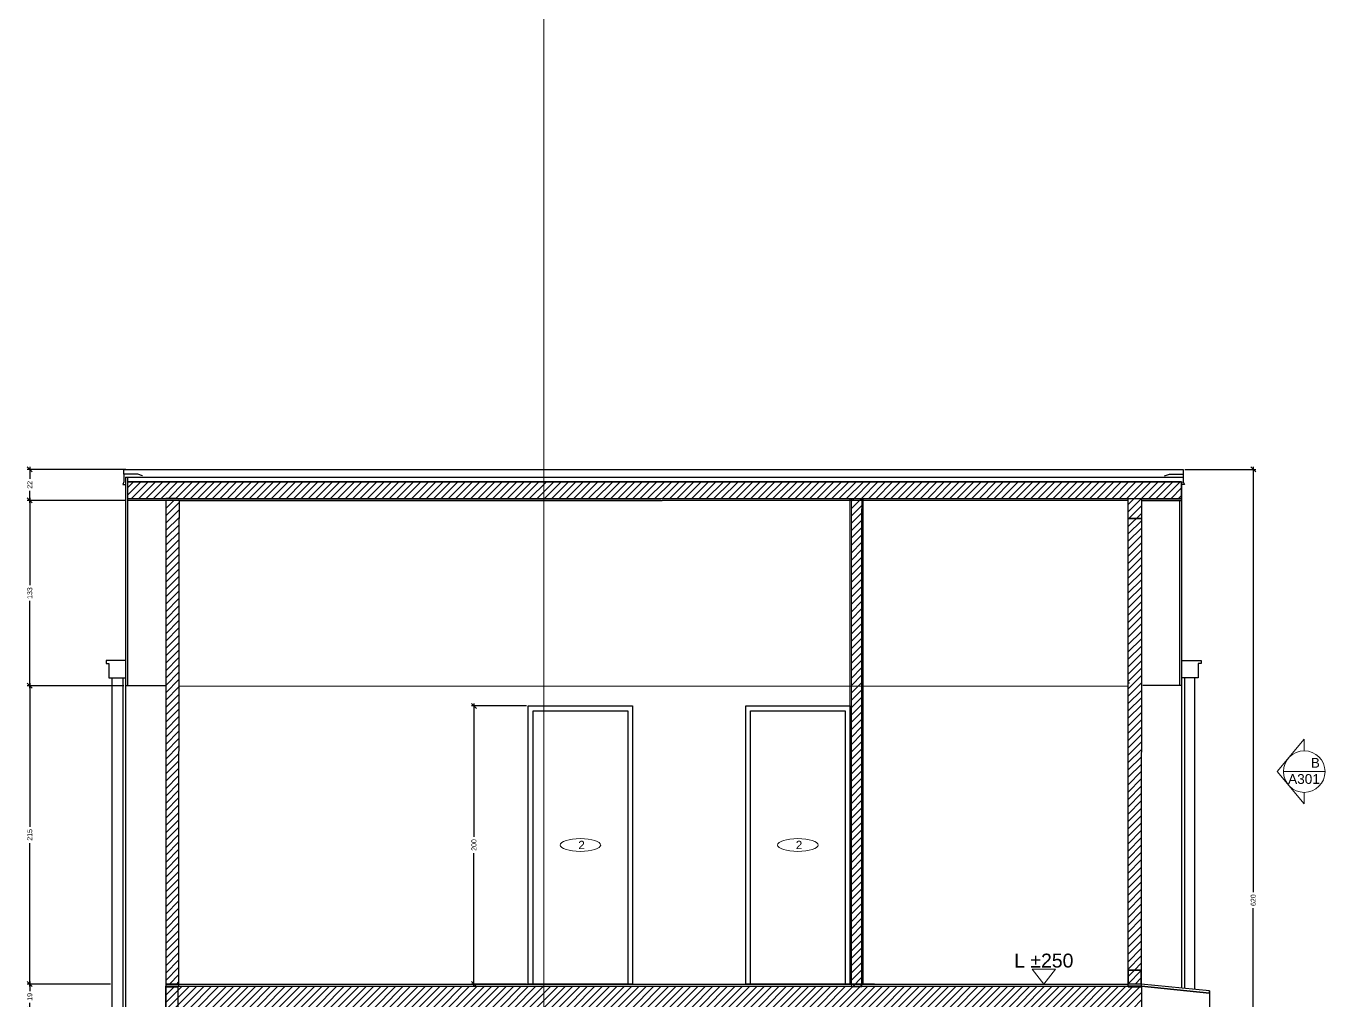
# Model space of a CAD drawing. Header units: centimetres. Extents: x -1332 to 7887, y -608 to 4152.
# Drawn here: x 60 to 995, y 2051 to 2751 of the extents above; entities that cross this region are included whole.
import ezdxf

# ---------------------------------------------------------------- set-up
doc = ezdxf.new("R2010")
doc.units = ezdxf.units.CM
doc.header["$MEASUREMENT"] = 0
doc.layers.get('DEFPOINTS').update_dxf_attribs({"color": 210})
doc.layers.add('ARREDI', color=252, linetype='Continuous', lineweight=18)
doc.layers.add('NUMERAZIONE', color=30, linetype='Continuous', lineweight=5)
for name, color, linetype in [('INFISSI', 130, 'Continuous'), ('quote nuove', 253, 'Continuous'), ('STRUTTURA', 7, 'Continuous')]:
    doc.layers.add(name, color=color, linetype=linetype)
doc.styles.add('ARIAL', font='Arial.ttf')
doc.styles.add('E-ROMANS', font='romans.shx', dxfattribs={"width": 0.8})
doc.styles.get("Standard").update_dxf_attribs({"font": 'Arial.ttf'})
doc.dimstyles.new('Copia di 1', dxfattribs={"dimscale": 0.001, "dimtxt": 10000, "dimasz": 4000, "dimexe": 100, "dimexo": 10000, "dimgap": 0.1, "dimtad": 0, "dimtoh": 1, "dimdec": 0, "dimzin": 0, "dimdsep": 46, "dimtxsty": 'E-ROMANS', "dimblk": 'OBLIQUE', "dimcen": 1.2, "dimclrd": 256, "dimclre": 256, "dimclrt": 256, "dimadec": 0, "dimazin": 0, "dimtfac": 1, "dimtdec": 0, "dimtmove": 1, "dimatfit": 3, "dimldrblk": 'OPEN90', "dimfxl": 1, "dimtfill": 1, "dimtolj": 1, "dimtzin": 0, "dimlwd": 0, "dimarcsym": 0})
doc.dimstyles.new('TICK_36', dxfattribs={"dimtxt": 3.6, "dimasz": 3.6, "dimexe": 1.8, "dimexo": 1.2, "dimgap": 1.8, "dimtad": 0, "dimdec": 0, "dimzin": 0, "dimdsep": 46, "dimtxsty": 'ARIAL', "dimblk": 'OBLIQUE', "dimcen": 1.8, "dimdle": 1.8, "dimclrd": 256, "dimclrt": 256, "dimadec": 0, "dimazin": 0, "dimtfac": 1, "dimtdec": 0, "dimtmove": 1, "dimatfit": 3, "dimldrblk": 'OPEN90', "dimfxl": 1, "dimtfill": 1, "dimtolj": 1, "dimtzin": 0, "dimarcsym": 0})

# ---------------------------------------------------------------- blocks, each defined once
blk = doc.blocks.new('_Oblique')
at = {"color": 0, "linetype": 'ByBlock', "lineweight": -2}
blk.add_line((-0.5, -0.5), (0.5, 0.5), dxfattribs=at)
blk = doc.blocks.new('*D194')
at = {"layer": 'DEFPOINTS', "color": 0, "transparency": 16777216}
for p in [(892.86, 2432.3), (892.86, 1812.61), (943.19, 1812.61)]:
    blk.add_point(p, dxfattribs=at)
at = {"layer": 'quote nuove', "color": 0, "lineweight": -2, "transparency": 16777216}
for p, q in [((894.06, 2432.3), (944.99, 2432.3)), ((894.06, 1812.61), (944.99, 1812.61))]:
    blk.add_line(p, q, dxfattribs=at)
at = {"layer": 'quote nuove', "lineweight": -2, "transparency": 16777216}
for p, q in [((943.19, 2434.1), (943.19, 2128.24)), ((943.19, 1810.81), (943.19, 2116.68))]:
    blk.add_line(p, q, dxfattribs=at)
at = {"layer": 'quote nuove', "lineweight": -2, "transparency": 16777216, "xscale": 3.6, "yscale": 3.6, "zscale": 3.6}
for p, rotation in [((943.19, 2432.3), 90), ((943.19, 1812.61), 270)]:
    blk.add_blockref('_Oblique', p, dxfattribs=dict(at, rotation=rotation))
at = {"layer": 'quote nuove', "transparency": 16777216, "insert": (943.19, 2122.46), "char_height": 3.6, "attachment_point": 5, "rotation": 90, "style": 'ARIAL', "bg_fill": 3, "box_fill_scale": 1.25, "bg_fill_color": 256, "bg_fill_true_color": 13158600, "bg_fill_transparency": 0}
blk.add_mtext('\\A1;620', dxfattribs=at)
blk = doc.blocks.new('_Open90')
at = {"color": 0, "linetype": 'ByBlock', "lineweight": -2}
for p, q in [((0, 0), (-1, 0)), ((-0.5, 0.5), (0, 0)), ((0, 0), (-0.5, -0.5))]:
    blk.add_line(p, q, dxfattribs=at)
blk = doc.blocks.new('*D207')
at = {"layer": 'DEFPOINTS', "color": 0, "transparency": 16777216}
for p in [(421.65, 2262.11), (382.57, 2062.11), (421.65, 2062.11)]:
    blk.add_point(p, dxfattribs=at)
at = {"layer": 'quote nuove', "color": 0, "lineweight": -2, "transparency": 16777216}
for p, q in [((420.45, 2262.11), (380.77, 2262.11)), ((420.45, 2062.11), (380.77, 2062.11))]:
    blk.add_line(p, q, dxfattribs=at)
at = {"layer": 'quote nuove', "lineweight": -2, "transparency": 16777216}
for p, q in [((382.57, 2263.91), (382.57, 2167.91)), ((382.57, 2060.31), (382.57, 2156.31))]:
    blk.add_line(p, q, dxfattribs=at)
at = {"layer": 'quote nuove', "lineweight": -2, "transparency": 16777216, "xscale": 3.6, "yscale": 3.6, "zscale": 3.6}
for p, rotation in [((382.57, 2262.11), 90), ((382.57, 2062.11), 270)]:
    blk.add_blockref('_Oblique', p, dxfattribs=dict(at, rotation=rotation))
at = {"layer": 'quote nuove', "transparency": 16777216, "insert": (382.57, 2162.11), "char_height": 3.6, "attachment_point": 5, "rotation": 90, "style": 'ARIAL', "bg_fill": 3, "box_fill_scale": 1.25, "bg_fill_color": 256, "bg_fill_true_color": 13158600, "bg_fill_transparency": 0}
blk.add_mtext('\\A1;200', dxfattribs=at)
blk = doc.blocks.new('*D209')
at = {"layer": 'DEFPOINTS', "color": 0, "transparency": 16777216}
for p in [(63.04, 2062.11), (122.41, 2062.11), (122.41, 2043.61)]:
    blk.add_point(p, dxfattribs=at)
at = {"layer": 'quote nuove', "color": 0, "lineweight": -2, "transparency": 16777216}
for p, q in [((121.21, 2062.11), (61.24, 2062.11)), ((121.21, 2043.61), (61.24, 2043.61))]:
    blk.add_line(p, q, dxfattribs=at)
at = {"layer": 'quote nuove', "lineweight": -2, "transparency": 16777216}
for p, q in [((63.04, 2063.91), (63.04, 2057.07)), ((63.04, 2041.81), (63.04, 2048.65))]:
    blk.add_line(p, q, dxfattribs=at)
at = {"layer": 'quote nuove', "lineweight": -2, "transparency": 16777216, "xscale": 3.6, "yscale": 3.6, "zscale": 3.6}
for p, rotation in [((63.04, 2062.11), 90), ((63.04, 2043.61), 270)]:
    blk.add_blockref('_Oblique', p, dxfattribs=dict(at, rotation=rotation))
at = {"layer": 'quote nuove', "transparency": 16777216, "insert": (63.04, 2052.86), "char_height": 3.6, "attachment_point": 5, "rotation": 90, "style": 'ARIAL', "bg_fill": 3, "box_fill_scale": 1.25, "bg_fill_color": 256, "bg_fill_true_color": 13158600, "bg_fill_transparency": 0}
blk.add_mtext('\\A1;19', dxfattribs=at)
blk = doc.blocks.new('*D210')
at = {"layer": 'DEFPOINTS', "color": 0, "transparency": 16777216}
for p in [(63.04, 2276.64), (131.91, 2276.64), (122.41, 2062.11)]:
    blk.add_point(p, dxfattribs=at)
at = {"layer": 'quote nuove', "color": 0, "lineweight": -2, "transparency": 16777216}
for p, q in [((130.71, 2276.64), (61.24, 2276.64)), ((121.21, 2062.11), (61.24, 2062.11))]:
    blk.add_line(p, q, dxfattribs=at)
at = {"layer": 'quote nuove', "lineweight": -2, "transparency": 16777216}
for p, q in [((63.04, 2278.44), (63.04, 2175.2)), ((63.04, 2060.31), (63.04, 2163.55))]:
    blk.add_line(p, q, dxfattribs=at)
at = {"layer": 'quote nuove', "lineweight": -2, "transparency": 16777216, "xscale": 3.6, "yscale": 3.6, "zscale": 3.6}
for p, rotation in [((63.04, 2276.64), 90), ((63.04, 2062.11), 270)]:
    blk.add_blockref('_Oblique', p, dxfattribs=dict(at, rotation=rotation))
at = {"layer": 'quote nuove', "transparency": 16777216, "insert": (63.04, 2169.38), "char_height": 3.6, "attachment_point": 5, "rotation": 90, "style": 'ARIAL', "bg_fill": 3, "box_fill_scale": 1.25, "bg_fill_color": 256, "bg_fill_true_color": 13158600, "bg_fill_transparency": 0}
blk.add_mtext('\\A1;215', dxfattribs=at)
blk = doc.blocks.new('*D211')
at = {"layer": 'DEFPOINTS', "color": 0, "transparency": 16777216}
for p in [(63.04, 2410.03), (133.41, 2410.03), (63.04, 2276.64)]:
    blk.add_point(p, dxfattribs=at)
at = {"layer": 'quote nuove', "lineweight": -2, "transparency": 16777216}
for p, q in [((63.04, 2411.83), (63.04, 2348.94)), ((63.04, 2274.84), (63.04, 2337.73))]:
    blk.add_line(p, q, dxfattribs=at)
at = {"layer": 'quote nuove', "color": 0, "lineweight": -2, "transparency": 16777216}
for p, q in [((132.21, 2410.03), (61.24, 2410.03)), ((61.84, 2276.64), (61.24, 2276.64))]:
    blk.add_line(p, q, dxfattribs=at)
at = {"layer": 'quote nuove', "lineweight": -2, "transparency": 16777216, "xscale": 3.6, "yscale": 3.6, "zscale": 3.6}
for p, rotation in [((63.04, 2410.03), 90), ((63.04, 2276.64), 270)]:
    blk.add_blockref('_Oblique', p, dxfattribs=dict(at, rotation=rotation))
at = {"layer": 'quote nuove', "transparency": 16777216, "insert": (63.04, 2343.34), "char_height": 3.6, "attachment_point": 5, "rotation": 90, "style": 'ARIAL', "bg_fill": 3, "box_fill_scale": 1.25, "bg_fill_color": 256, "bg_fill_true_color": 13158600, "bg_fill_transparency": 0}
blk.add_mtext('\\A1;133', dxfattribs=at)
blk = doc.blocks.new('*D212')
at = {"layer": 'DEFPOINTS', "color": 0, "transparency": 16777216}
for p in [(63.04, 2432.3), (133.41, 2432.3), (133.41, 2410.03)]:
    blk.add_point(p, dxfattribs=at)
at = {"layer": 'quote nuove', "color": 0, "lineweight": -2, "transparency": 16777216}
for p, q in [((132.21, 2432.3), (61.24, 2432.3)), ((132.21, 2410.03), (61.24, 2410.03))]:
    blk.add_line(p, q, dxfattribs=at)
at = {"layer": 'quote nuove', "lineweight": -2, "transparency": 16777216}
for p, q in [((63.04, 2434.1), (63.04, 2425.56)), ((63.04, 2408.23), (63.04, 2416.78))]:
    blk.add_line(p, q, dxfattribs=at)
at = {"layer": 'quote nuove', "lineweight": -2, "transparency": 16777216, "xscale": 3.6, "yscale": 3.6, "zscale": 3.6}
for p, rotation in [((63.04, 2432.3), 90), ((63.04, 2410.03), 270)]:
    blk.add_blockref('_Oblique', p, dxfattribs=dict(at, rotation=rotation))
at = {"layer": 'quote nuove', "transparency": 16777216, "insert": (63.04, 2421.17), "char_height": 3.6, "attachment_point": 5, "rotation": 90, "style": 'ARIAL', "bg_fill": 3, "box_fill_scale": 1.25, "bg_fill_color": 256, "bg_fill_true_color": 13158600, "bg_fill_transparency": 0}
blk.add_mtext('\\A1;22', dxfattribs=at)
blk = doc.blocks.new('*D230')
at = {"layer": 'DEFPOINTS', "color": 0, "transparency": 16777216}
for p in [(301.7, 3832.99), (301.7, 1927.73), (432.87, 1927.73)]:
    blk.add_point(p, dxfattribs=at)
at = {"layer": 'quote nuove', "lineweight": -2, "transparency": 16777216}
for p, q in [((311.7, 3832.99), (432.97, 3832.99)), ((311.7, 1927.73), (432.97, 1927.73))]:
    blk.add_line(p, q, dxfattribs=at)
at = {"layer": 'quote nuove', "lineweight": 0, "transparency": 16777216}
for p, q in [((432.87, 3832.99), (432.87, 2893.89)), ((432.87, 1927.73), (432.87, 2866.84))]:
    blk.add_line(p, q, dxfattribs=at)
at = {"layer": 'quote nuove', "lineweight": 0, "transparency": 16777216, "xscale": 4, "yscale": 4, "zscale": 4}
for p, rotation in [((432.87, 3832.99), 90), ((432.87, 1927.73), 270)]:
    blk.add_blockref('_Oblique', p, dxfattribs=dict(at, rotation=rotation))
at = {"layer": 'quote nuove', "transparency": 16777216, "insert": (432.87, 2880.36), "char_height": 10, "attachment_point": 5, "rotation": 90, "style": 'E-ROMANS', "bg_fill": 3, "box_fill_scale": 1.25, "bg_fill_color": 256, "bg_fill_true_color": 13158600, "bg_fill_transparency": 0}
blk.add_mtext('\\A1;1905', dxfattribs=at)
blk = doc.blocks.new('*D232')
at = {"layer": 'DEFPOINTS', "color": 0, "transparency": 16777216}
for p in [(261.7, 3794.61), (261.7, 1889.35), (432.87, 1889.35)]:
    blk.add_point(p, dxfattribs=at)
at = {"layer": 'quote nuove', "lineweight": -2, "transparency": 16777216}
for p, q in [((271.7, 3794.61), (432.97, 3794.61)), ((271.7, 1889.35), (432.97, 1889.35))]:
    blk.add_line(p, q, dxfattribs=at)
at = {"layer": 'quote nuove', "lineweight": 0, "transparency": 16777216}
for p, q in [((432.87, 3794.61), (432.87, 2855.5)), ((432.87, 1889.35), (432.87, 2828.45))]:
    blk.add_line(p, q, dxfattribs=at)
at = {"layer": 'quote nuove', "lineweight": 0, "transparency": 16777216, "xscale": 4, "yscale": 4, "zscale": 4}
for p, rotation in [((432.87, 3794.61), 90), ((432.87, 1889.35), 270)]:
    blk.add_blockref('_Oblique', p, dxfattribs=dict(at, rotation=rotation))
at = {"layer": 'quote nuove', "transparency": 16777216, "insert": (432.87, 2841.98), "char_height": 10, "attachment_point": 5, "rotation": 90, "style": 'E-ROMANS', "bg_fill": 3, "box_fill_scale": 1.25, "bg_fill_color": 256, "bg_fill_true_color": 13158600, "bg_fill_transparency": 0}
blk.add_mtext('\\A1;1905', dxfattribs=at)
blk = doc.blocks.new('*D234')
at = {"layer": 'DEFPOINTS', "color": 0, "transparency": 16777216}
for p in [(227.27, 3756.22), (227.27, 1850.96), (432.87, 1850.96)]:
    blk.add_point(p, dxfattribs=at)
at = {"layer": 'quote nuove', "lineweight": -2, "transparency": 16777216}
for p, q in [((237.27, 3756.22), (432.97, 3756.22)), ((237.27, 1850.96), (432.97, 1850.96))]:
    blk.add_line(p, q, dxfattribs=at)
at = {"layer": 'quote nuove', "lineweight": 0, "transparency": 16777216}
for p, q in [((432.87, 3756.22), (432.87, 2817.12)), ((432.87, 1850.96), (432.87, 2790.07))]:
    blk.add_line(p, q, dxfattribs=at)
at = {"layer": 'quote nuove', "lineweight": 0, "transparency": 16777216, "xscale": 4, "yscale": 4, "zscale": 4}
for p, rotation in [((432.87, 3756.22), 90), ((432.87, 1850.96), 270)]:
    blk.add_blockref('_Oblique', p, dxfattribs=dict(at, rotation=rotation))
at = {"layer": 'quote nuove', "transparency": 16777216, "insert": (432.87, 2803.59), "char_height": 10, "attachment_point": 5, "rotation": 90, "style": 'E-ROMANS', "bg_fill": 3, "box_fill_scale": 1.25, "bg_fill_color": 256, "bg_fill_true_color": 13158600, "bg_fill_transparency": 0}
blk.add_mtext('\\A1;1905', dxfattribs=at)

msp = doc.modelspace()

# ---------------------------------------------------------------- hatches: boundary and pattern name
h = msp.add_hatch()
h.set_pattern_fill('ANSI31', color=0, scale=30)
h.paths.add_polyline_path([(853.12, 2072.1), (862.62, 2072.1), (862.71, 2397.03), (853.21, 2397.03)])
h.paths.add_polyline_path([(862.51, 2043.61), (853.01, 2043.61), (853.01, 1812.61), (862.51, 1812.61)])
h.paths.add_polyline_path([(862.71, 2411.37), (853.21, 2411.36), (853.21, 2397.03), (862.71, 2397.03)])
h = msp.add_hatch()
h.set_pattern_fill('ANSI31', color=0, scale=30)
h.paths.add_polyline_path([(862.62, 2062.1), (862.62, 2072.1), (853.12, 2072.1), (853.12, 2062.1)])
h = msp.add_hatch(color=0)
h.dxf.hatch_style = 1
h.paths.add_polyline_path([(170.31, 2044.61), (160.81, 2044.61), (160.81, 2043.61), (170.31, 2043.61)])
h.paths.add_polyline_path([(170.31, 2062.11), (160.81, 2062.11), (160.81, 2060.61), (170.31, 2060.61)])
at = {"layer": 'ARREDI'}
h = msp.add_hatch(dxfattribs=at)
h.set_pattern_fill('ANSI31', color=0, scale=30)
h.paths.add_polyline_path([(654.1, 2060.14), (661.6, 2060.14), (661.6, 2411.37), (654.1, 2411.37)])
at = {"layer": 'STRUTTURA'}
h = msp.add_hatch(dxfattribs=at)
h.set_pattern_fill('ANSI31', color=0, scale=30)
h.paths.add_polyline_path([(891.58, 2411.37), (891.58, 2423.31), (133.41, 2423.03), (133.41, 2411.37)])
h = msp.add_hatch(dxfattribs=at)
h.set_pattern_fill('ANSI31', color=256, scale=30)
h.paths.add_polyline_path([(160.81, 1812.61), (170.31, 1812.61), (170.31, 2043.61), (160.81, 2043.61)])
h.paths.add_polyline_path([(170.4, 2397.03), (170.4, 2410.03), (170.31, 2410.03), (160.9, 2410.03), (160.9, 2397.03), (160.81, 2062.11), (170.31, 2062.11)])
h = msp.add_hatch(dxfattribs=at)
h.set_pattern_fill('ANSI31', color=256, scale=30)
h.paths.add_polyline_path([(862.71, 2060.61), (661.6, 2060.61), (661.6, 2060.14), (654.1, 2060.14), (654.1, 2060.61), (160.81, 2060.61), (160.81, 2044.61), (862.71, 2044.61)])
h.paths.add_polyline_path([(538.4, 2044.61), (530.9, 2044.61), (530.9, 2043.61), (538.4, 2043.61)])

# ---------------------------------------------------------------- linework, layer by layer
msp.add_line((653.1, 2247.11), (653.1, 2062.11))
msp.add_lwpolyline([(653.1, 2062.11), (653.1, 2411.03)])
for points in [[(853.12, 2072.1), (862.62, 2072.1), (862.62, 2062.1), (853.12, 2062.1)], [(160.81, 2060.61), (170.31, 2060.61), (170.31, 2062.11), (160.81, 2062.11)]]:
    msp.add_lwpolyline(points, close=True)
at = {"layer": 'ARREDI'}
msp.add_lwpolyline([(654.1, 2060.14), (661.6, 2060.14), (661.6, 2411.37), (654.1, 2411.37)], close=True, dxfattribs=at)
msp.add_lwpolyline([(654.1, 2062.11), (654.1, 2403.83)], dxfattribs=at)
at = {"layer": 'INFISSI'}
for p, q in [((421.65, 2062.11), (421.65, 2262.11)), ((578.1, 2062.11), (578.1, 2262.11)), ((578.1, 2262.11), (653.1, 2262.11)), ((425.15, 2258.61), (493.15, 2258.61)), ((425.15, 2062.11), (425.15, 2258.61)), ((493.15, 2258.61), (493.15, 2062.11)), ((581.6, 2258.61), (649.6, 2258.61)), ((581.6, 2062.11), (581.6, 2258.61)), ((649.6, 2258.61), (649.6, 2062.11))]:
    msp.add_line(p, q, dxfattribs=at)
for points in [[(421.65, 2262.11), (496.65, 2262.11), (496.65, 2062.11), (421.65, 2062.11)], [(578.1, 2262.11), (653.1, 2262.11), (653.1, 2062.11), (578.1, 2062.11)]]:
    msp.add_lwpolyline(points, close=True, dxfattribs=at)
at = {"layer": 'NUMERAZIONE', "lineweight": 0}
for p, q in [((960.46, 2214.9), (979.85, 2238.14)), ((979.85, 2238.14), (979.85, 2229.85)), ((960.46, 2214.9), (979.85, 2191.66)), ((964.9, 2214.9), (994.8, 2214.9)), ((979.85, 2191.66), (979.85, 2199.95))]:
    msp.add_line(p, q, dxfattribs=at)
at = {"layer": 'NUMERAZIONE'}
msp.add_lwpolyline([(784.06, 2072.85), (792.51, 2062.11), (800.95, 2072.85)], close=True, dxfattribs=at)
at = {"layer": 'NUMERAZIONE', "lineweight": 0}
msp.add_circle((979.85, 2214.9), 14.95, dxfattribs=at)
at = {"layer": 'NUMERAZIONE'}
for centre in [(459.15, 2162.11), (615.6, 2162.11)]:
    msp.add_ellipse(centre, major_axis=(14.61, 0), ratio=0.314087, dxfattribs=at)
at = {"layer": 'STRUTTURA'}
for p, q in [((170.31, 2411.03), (133.41, 2411.03)), ((168.31, 2411.37), (160.81, 2411.37)), ((170.31, 2411.03), (517.01, 2411.03)), ((862.71, 2411.37), (517.01, 2411.03)), ((863.71, 2411.03), (891.58, 2411.04)), ((170.31, 2410.03), (133.41, 2410.03)), ((160.81, 2410.03), (160.81, 2060.61)), ((170.31, 2410.03), (518.01, 2410.03)), ((170.4, 2410.03), (170.4, 2397.03)), ((853.21, 2410.03), (518.01, 2410.03)), ((853.21, 2410.03), (577.61, 2410.03)), ((853.21, 2397.03), (853.21, 2410.03)), ((862.71, 2410.03), (891.61, 2410.03)), ((862.71, 2410.03), (862.71, 2397.03)), ((170.31, 2062.11), (170.4, 2397.03)), ((862.71, 2397.03), (853.21, 2397.03)), ((855.96, 2397.03), (859.96, 2397.03)), ((131.91, 2276.93), (160.87, 2276.92)), ((131.91, 2276.93), (131.91, 1812.61)), ((170.31, 2276.64), (853.21, 2276.35)), ((891.61, 2276.93), (863.71, 2276.93)), ((891.61, 2276.93), (891.66, 2059.11)), ((421.65, 2262.11), (496.65, 2262.11)), ((578.1, 2062.11), (578.1, 2195.11)), ((662.6, 2062.11), (662.6, 2195.11)), ((862.62, 2072.1), (853.12, 2072.1)), ((853.12, 2072.1), (853.12, 2062.1)), ((855.87, 2072.1), (859.87, 2072.1)), ((862.62, 2062.1), (862.62, 2072.1)), ((160.81, 2060.08), (169.82, 2060.08)), ((670.61, 2062.11), (577.61, 2062.11)), ((853.12, 2060.07), (862.62, 2060.07)), ((911.71, 2057.1), (862.63, 2062.01)), ((911.71, 2055.61), (862.71, 2060.51)), ((862.71, 2060.51), (911.71, 2055.61)), ((911.71, 2055.61), (911.71, 2057.1)), ((911.71, 2057.1), (911.71, 2043.61)), ((911.71, 2055.61), (911.71, 2044.61))]:
    msp.add_line(p, q, dxfattribs=at)
for points in [[(130.66, 2428.81), (130.66, 2432.3), (892.86, 2432.3), (892.86, 2428.81)], [(144.13, 2427.57), (144.13, 2427.57), (140.66, 2428.81), (130.66, 2428.81), (130.66, 2423.31), (129.91, 2421.31), (131.66, 2421.31)], [(131.91, 2426.63), (892.86, 2426.63)], [(131.91, 2426.63), (131.91, 2276.93)], [(133.41, 2426.63), (133.41, 2276.93)], [(133.41, 2423.03), (892.86, 2423.31)], [(879.39, 2427.57), (879.39, 2427.57), (882.86, 2428.81), (892.86, 2428.81), (892.86, 2423.31), (893.61, 2421.31), (891.86, 2421.31)], [(891.58, 2423.31), (891.61, 2276.93)], [(662.6, 2062.11), (662.6, 2411.03)], [(863.71, 2411.03), (862.71, 2411.03)], [(661.6, 2062.11), (661.6, 2403.83)], [(890.11, 2410.03), (890.11, 2276.93)], [(131.91, 2294.79), (117.91, 2294.79), (117.91, 2292.79), (119.91, 2292.79), (119.91, 2282.41), (131.91, 2282.41)], [(891.61, 2294.79), (905.61, 2294.79), (905.61, 2292.79), (903.61, 2292.79), (903.61, 2282.41), (891.61, 2282.41)], [(122.41, 1812.61), (122.41, 2282.41)], [(129.91, 2282.41), (129.91, 1812.61)], [(893.61, 2282.41), (893.66, 2058.91)], [(901.16, 2058.16), (901.11, 2282.41)], [(854.21, 2278.61), (853.21, 2278.61)], [(160.81, 2062.11), (853.12, 2062.1)], [(160.81, 2060.61), (861.71, 2060.61)]]:
    msp.add_lwpolyline(points, dxfattribs=at)
for points in [[(133.41, 2411.37), (891.58, 2411.37), (891.58, 2423.31), (133.41, 2423.31)], [(853.21, 2411.37), (862.71, 2411.37), (862.71, 2397.03), (853.21, 2397.03)], [(853.21, 2397.03), (862.71, 2397.03), (862.62, 2060.61), (853.12, 2060.61)], [(160.81, 2060.61), (862.71, 2060.61), (862.71, 2044.61), (160.81, 2044.61)], [(160.81, 2044.61), (169.82, 2044.61), (169.82, 2060.08), (160.81, 2060.08)]]:
    msp.add_lwpolyline(points, close=True, dxfattribs=at)

# ---------------------------------------------------------------- texts
at = {"layer": 'NUMERAZIONE'}
msp.add_text('L ±250', height=9.989, dxfattribs=at).set_placement((771.22, 2073.98))
at = {"layer": 'NUMERAZIONE', "lineweight": 0, "insert": (991.09, 2224.76), "char_height": 7, "attachment_point": 3}
msp.add_mtext_dynamic_manual_height_columns('\\pt7,14;  B\\P\\pi-7,l7,tz;A301', width=18.8196, gutter_width=12.5, heights=[0], dxfattribs=at)
at = {"layer": 'NUMERAZIONE', "ltscale": 0.1, "char_height": 6, "attachment_point": 1}
for insert in [(457.65, 2165.12), (614.1, 2165.13)]:
    msp.add_mtext_dynamic_manual_height_columns('2', width=0.5819, gutter_width=12.5, heights=[0], dxfattribs=dict(at, insert=insert))

# ---------------------------------------------------------------- next in the draw order: dimensions: what is measured, and where the dimension line sits
at = {"layer": 'quote nuove'}
for base, p1, p2, picture, middle in [((943.19, 1812.61), (892.86, 2432.3), (892.86, 1812.61), '*D194', (943.19, 2122.46)), ((382.57, 2062.11), (421.65, 2262.11), (421.65, 2062.11), '*D207', (382.57, 2162.11))]:
    dim = msp.add_linear_dim(base=base, p1=p1, p2=p2, angle=90, dimstyle='TICK_36', dxfattribs=at)
    dim.commit()
    dim.dimension.update_dxf_attribs({"geometry": picture, "text_midpoint": middle})
dim = msp.add_linear_dim(base=(63.04, 2062.11), p1=(122.41, 2043.61), p2=(122.41, 2062.11), angle=90, text='19', dimstyle='TICK_36', dxfattribs=at)
dim.commit()
dim.dimension.update_dxf_attribs({"geometry": '*D209', "text_midpoint": (63.04, 2052.86)})

# ---------------------------------------------------------------- next in the draw order: dimensions: what is measured, and where the dimension line sits
for base, p1, p2, dimstyle, picture, middle in [((432.87, 1927.73), (301.7, 3832.99), (301.7, 1927.73), 'Copia di 1', '*D230', (432.87, 2880.36)), ((63.04, 2276.64), (122.41, 2062.11), (131.91, 2276.64), 'TICK_36', '*D210', (63.04, 2169.38))]:
    dim = msp.add_linear_dim(base=base, p1=p1, p2=p2, angle=90, dimstyle=dimstyle, dxfattribs=at)
    dim.commit()
    dim.dimension.update_dxf_attribs({"geometry": picture, "text_midpoint": middle})

# ---------------------------------------------------------------- next in the draw order: dimensions: what is measured, and where the dimension line sits
for base, p1, p2, dimstyle, picture, middle in [((432.87, 1889.35), (261.7, 3794.61), (261.7, 1889.35), 'Copia di 1', '*D232', (432.87, 2841.98)), ((63.04, 2410.03), (63.04, 2276.64), (133.41, 2410.03), 'TICK_36', '*D211', (63.04, 2343.34))]:
    dim = msp.add_linear_dim(base=base, p1=p1, p2=p2, angle=90, dimstyle=dimstyle, dxfattribs=at)
    dim.commit()
    dim.dimension.update_dxf_attribs({"geometry": picture, "text_midpoint": middle})

# ---------------------------------------------------------------- next in the draw order: dimensions: what is measured, and where the dimension line sits
for base, p1, p2, dimstyle, picture, middle in [((432.87, 1850.96), (227.27, 3756.22), (227.27, 1850.96), 'Copia di 1', '*D234', (432.87, 2803.59)), ((63.04, 2432.3), (133.41, 2410.03), (133.41, 2432.3), 'TICK_36', '*D212', (63.04, 2421.17))]:
    dim = msp.add_linear_dim(base=base, p1=p1, p2=p2, angle=90, dimstyle=dimstyle, dxfattribs=at)
    dim.commit()
    dim.dimension.update_dxf_attribs({"geometry": picture, "text_midpoint": middle})

doc.saveas('drawing.dxf')
